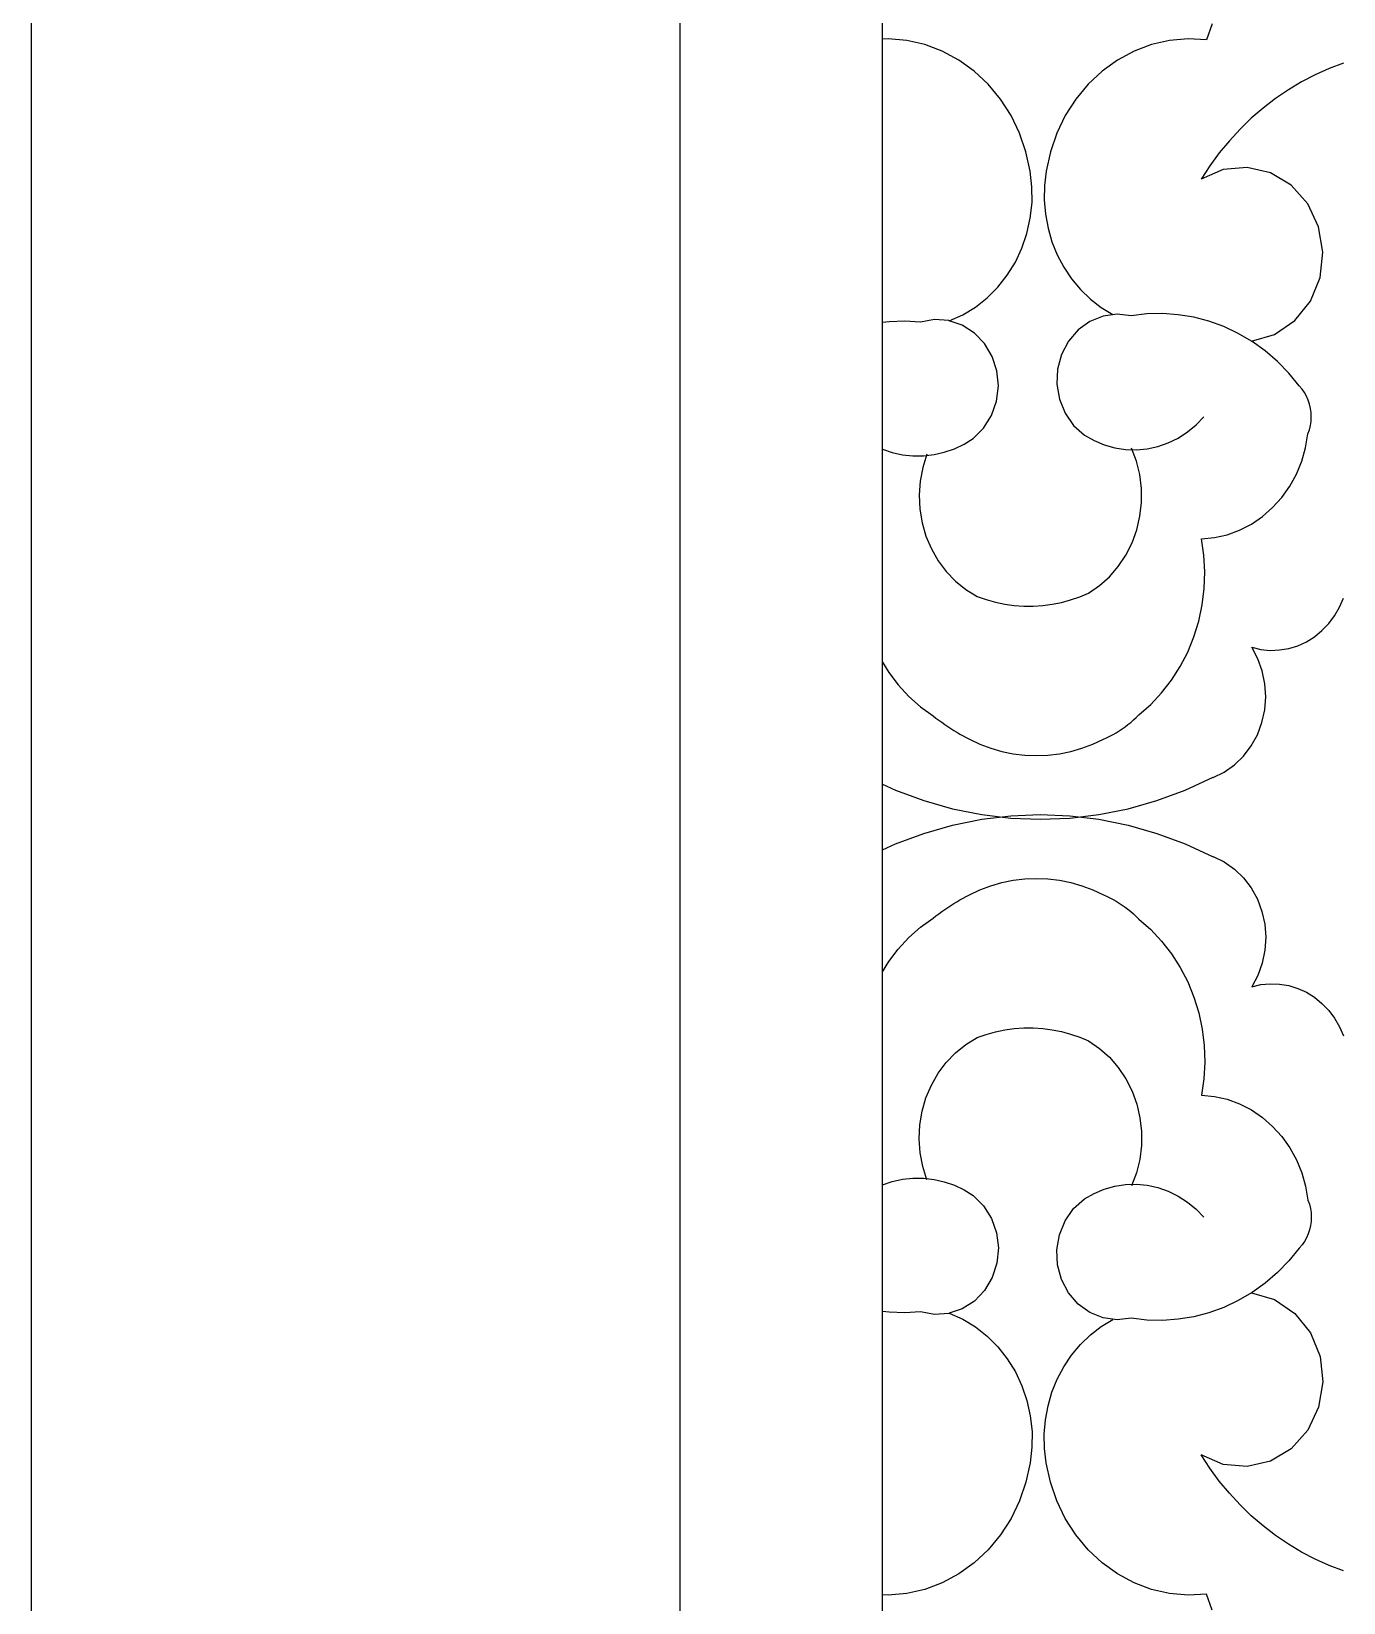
# Model space of a CAD drawing. Extents: x 1188826 to 1909461, y 608442 to 1651179.
# Drawn here: x 1668783.7 to 1668986.1, y 1031143.3 to 1031385.6 of the extents above; entities that cross this region are included whole.
import ezdxf

# ---------------------------------------------------------------- set-up
doc = ezdxf.new("R2010")
doc.units = 0
doc.header["$LTSCALE"] = 1000
doc.header["$MEASUREMENT"] = 0
doc.layers.add('立面线', color=40, linetype='Continuous')

msp = doc.modelspace()

# ---------------------------------------------------------------- linework, layer by layer
at = {"layer": '立面线'}
for p, q in [((1668914.97, 1028443.42), (1668914.97, 1032543.42)), ((1668883.75, 1028413.42), (1668883.75, 1032513.42)), ((1668783.73, 1028413.42), (1668783.73, 1032413.43)), ((1668965.8, 1031386.74), (1668964.93, 1031384.3)), ((1668915.86, 1031384.43), (1668914.97, 1031384.39)), ((1668918.7, 1031384.17), (1668915.86, 1031384.43)), ((1668921.49, 1031383.54), (1668918.7, 1031384.17)), ((1668959.24, 1031384.17), (1668956.45, 1031383.54)), ((1668962.09, 1031384.43), (1668959.24, 1031384.17)), ((1668964.93, 1031384.3), (1668962.09, 1031384.43)), ((1668924.18, 1031382.52), (1668921.49, 1031383.54)), ((1668926.73, 1031381.15), (1668924.18, 1031382.52)), ((1668953.76, 1031382.52), (1668951.21, 1031381.15)), ((1668956.45, 1031383.54), (1668953.76, 1031382.52)), ((1668929.11, 1031379.45), (1668926.73, 1031381.15)), ((1668931.26, 1031377.44), (1668929.11, 1031379.45)), ((1668948.83, 1031379.45), (1668946.68, 1031377.44)), ((1668951.21, 1031381.15), (1668948.83, 1031379.45)), ((1668983.86, 1031379.85), (1668981.7, 1031378.88)), ((1668986.06, 1031380.68), (1668983.86, 1031379.85)), ((1668933.17, 1031375.15), (1668931.26, 1031377.44)), ((1668946.68, 1031377.44), (1668944.77, 1031375.15)), ((1668979.59, 1031377.78), (1668977.55, 1031376.56)), ((1668981.7, 1031378.88), (1668979.59, 1031377.78)), ((1668934.79, 1031372.62), (1668933.17, 1031375.15)), ((1668944.77, 1031375.15), (1668943.15, 1031372.62)), ((1668975.57, 1031375.22), (1668973.67, 1031373.76)), ((1668977.55, 1031376.56), (1668975.57, 1031375.22)), ((1668936.11, 1031369.89), (1668934.79, 1031372.62)), ((1668943.15, 1031372.62), (1668941.84, 1031369.89)), ((1668971.84, 1031372.18), (1668970.1, 1031370.5)), ((1668973.67, 1031373.76), (1668971.84, 1031372.18)), ((1668937.09, 1031367), (1668936.11, 1031369.89)), ((1668941.84, 1031369.89), (1668940.85, 1031367)), ((1668970.1, 1031370.5), (1668968.45, 1031368.71)), ((1668937.73, 1031364.01), (1668937.09, 1031367)), ((1668940.85, 1031367), (1668940.21, 1031364.01)), ((1668968.45, 1031368.71), (1668966.89, 1031366.83)), ((1668965.44, 1031364.85), (1668964.09, 1031362.79)), ((1668966.89, 1031366.83), (1668965.44, 1031364.85)), ((1668971.18, 1031364.61), (1668967.51, 1031364.27)), ((1668974.78, 1031363.78), (1668971.18, 1031364.61)), ((1668938.01, 1031361.6), (1668937.73, 1031364.01)), ((1668940.21, 1031364.01), (1668939.95, 1031361.82)), ((1668967.51, 1031364.27), (1668964.09, 1031362.79)), ((1668977.99, 1031361.85), (1668974.78, 1031363.78)), ((1668938.02, 1031359.18), (1668938.01, 1031361.6)), ((1668939.95, 1031361.82), (1668939.91, 1031359.61)), ((1668980.55, 1031359), (1668977.99, 1031361.85)), ((1668937.76, 1031356.77), (1668938.02, 1031359.18)), ((1668939.91, 1031359.61), (1668940.09, 1031357.41)), ((1668940.09, 1031357.41), (1668940.49, 1031355.24)), ((1668982.22, 1031355.46), (1668980.55, 1031359)), ((1668937.24, 1031354.42), (1668937.76, 1031356.77)), ((1668940.49, 1031355.24), (1668941.1, 1031353.14)), ((1668982.87, 1031351.55), (1668982.22, 1031355.46)), ((1668936.47, 1031352.14), (1668937.24, 1031354.42)), ((1668941.1, 1031353.14), (1668941.92, 1031351.11)), ((1668934.21, 1031347.97), (1668935.46, 1031349.98)), ((1668935.46, 1031349.98), (1668936.47, 1031352.14)), ((1668941.92, 1031351.11), (1668942.93, 1031349.2)), ((1668982.43, 1031347.61), (1668982.87, 1031351.55)), ((1668932.76, 1031346.12), (1668934.21, 1031347.97)), ((1668942.93, 1031349.2), (1668944.13, 1031347.41)), ((1668980.94, 1031343.97), (1668982.43, 1031347.61)), ((1668931.11, 1031344.48), (1668932.76, 1031346.12)), ((1668944.13, 1031347.41), (1668945.51, 1031345.77)), ((1668945.51, 1031345.77), (1668947.03, 1031344.3)), ((1668927.33, 1031341.87), (1668929.29, 1031343.06)), ((1668929.29, 1031343.06), (1668931.11, 1031344.48)), ((1668947.03, 1031344.3), (1668948.7, 1031343.02)), ((1668948.7, 1031343.02), (1668950.48, 1031341.94)), ((1668978.53, 1031340.97), (1668980.94, 1031343.97)), ((1668916, 1031340.81), (1668914.97, 1031340.67)), ((1668918.42, 1031340.89), (1668916, 1031340.81)), ((1668920.84, 1031340.75), (1668918.42, 1031340.89)), ((1668922.99, 1031341.13), (1668920.84, 1031340.75)), ((1668925.17, 1031340.97), (1668922.99, 1031341.13)), ((1668925.26, 1031340.95), (1668925.17, 1031340.97)), ((1668925.26, 1031340.95), (1668927.33, 1031341.87)), ((1668927.25, 1031340.26), (1668925.26, 1031340.95)), ((1668929.13, 1031339.06), (1668927.25, 1031340.26)), ((1668946.93, 1031340.85), (1668945.12, 1031339.54)), ((1668948.97, 1031341.68), (1668946.93, 1031340.85)), ((1668951.14, 1031341.97), (1668948.97, 1031341.68)), ((1668953.31, 1031341.72), (1668951.14, 1031341.97)), ((1668955.71, 1031342), (1668953.31, 1031341.72)), ((1668958.14, 1031342.06), (1668955.71, 1031342)), ((1668960.56, 1031341.89), (1668958.14, 1031342.06)), ((1668962.95, 1031341.5), (1668960.56, 1031341.89)), ((1668965.31, 1031340.88), (1668962.95, 1031341.5)), ((1668967.61, 1031340.05), (1668965.31, 1031340.88)), ((1668975.42, 1031338.85), (1668978.53, 1031340.97)), ((1668930.7, 1031337.43), (1668929.13, 1031339.06)), ((1668943.63, 1031337.81), (1668942.56, 1031335.77)), ((1668945.12, 1031339.54), (1668943.63, 1031337.81)), ((1668969.83, 1031339), (1668967.61, 1031340.05)), ((1668971.87, 1031337.8), (1668969.83, 1031339)), ((1668971.87, 1031337.8), (1668975.42, 1031338.85)), ((1668931.87, 1031335.45), (1668930.7, 1031337.43)), ((1668932.6, 1031333.23), (1668931.87, 1031335.45)), ((1668942.56, 1031335.77), (1668941.95, 1031333.5)), ((1668971.95, 1031337.75), (1668971.87, 1031337.8)), ((1668973.97, 1031336.3), (1668971.95, 1031337.75)), ((1668975.87, 1031334.67), (1668973.97, 1031336.3)), ((1668932.83, 1031330.89), (1668932.6, 1031333.23)), ((1668941.95, 1031333.5), (1668941.84, 1031331.15)), ((1668977.63, 1031332.87), (1668975.87, 1031334.67)), ((1668932.55, 1031328.55), (1668932.83, 1031330.89)), ((1668941.84, 1031331.15), (1668942.24, 1031328.84)), ((1668979.23, 1031330.91), (1668977.63, 1031332.87)), ((1668979.66, 1031330.42), (1668979.23, 1031330.91)), ((1668931.78, 1031326.35), (1668932.55, 1031328.55)), ((1668942.24, 1031328.84), (1668943.12, 1031326.69)), ((1668980.03, 1031329.89), (1668979.66, 1031330.42)), ((1668980.35, 1031329.32), (1668980.03, 1031329.89)), ((1668980.62, 1031328.72), (1668980.35, 1031329.32)), ((1668980.83, 1031328.09), (1668980.62, 1031328.72)), ((1668930.56, 1031324.4), (1668931.78, 1031326.35)), ((1668943.12, 1031326.69), (1668944.44, 1031324.81)), ((1668963.32, 1031324.9), (1668964.52, 1031326.15)), ((1668980.98, 1031327.44), (1668980.83, 1031328.09)), ((1668981.07, 1031326.78), (1668980.98, 1031327.44)), ((1668981.06, 1031325.44), (1668981.09, 1031326.11)), ((1668981.09, 1031326.11), (1668981.07, 1031326.78)), ((1668928.96, 1031322.8), (1668930.56, 1031324.4)), ((1668944.44, 1031324.81), (1668946.12, 1031323.31)), ((1668946.12, 1031323.31), (1668947.6, 1031322.47)), ((1668960.55, 1031322.87), (1668961.99, 1031323.8)), ((1668961.99, 1031323.8), (1668963.32, 1031324.9)), ((1668980.21, 1031321.37), (1668980.57, 1031323.51)), ((1668980.57, 1031323.51), (1668980.79, 1031324.13)), ((1668980.79, 1031324.13), (1668980.95, 1031324.78)), ((1668980.95, 1031324.78), (1668981.06, 1031325.44)), ((1668914.97, 1031321.13), (1668916.44, 1031320.63)), ((1668924.5, 1031320.67), (1668926.05, 1031321.21)), ((1668926.05, 1031321.21), (1668927.54, 1031321.93)), ((1668927.54, 1031321.93), (1668928.96, 1031322.8)), ((1668947.6, 1031322.47), (1668949.17, 1031321.82)), ((1668949.17, 1031321.82), (1668950.79, 1031321.37)), ((1668950.79, 1031321.37), (1668952.44, 1031321.11)), ((1668952.44, 1031321.11), (1668954.12, 1031321.06)), ((1668954.12, 1031319.32), (1668953.38, 1031321.32)), ((1668954.12, 1031321.06), (1668955.79, 1031321.22)), ((1668955.79, 1031321.22), (1668957.43, 1031321.57)), ((1668957.43, 1031321.57), (1668959.02, 1031322.13)), ((1668959.02, 1031322.13), (1668960.55, 1031322.87)), ((1668979.61, 1031319.28), (1668980.21, 1031321.37)), ((1668916.44, 1031320.63), (1668918.04, 1031320.28)), ((1668918.04, 1031320.28), (1668919.66, 1031320.11)), ((1668919.66, 1031320.11), (1668921.29, 1031320.11)), ((1668921.81, 1031320.38), (1668921.17, 1031318.34)), ((1668921.29, 1031320.11), (1668922.91, 1031320.3)), ((1668922.91, 1031320.3), (1668924.5, 1031320.67)), ((1668954.63, 1031317.23), (1668954.12, 1031319.32)), ((1668978.8, 1031317.29), (1668979.61, 1031319.28)), ((1668920.77, 1031316.22), (1668920.62, 1031314.08)), ((1668921.17, 1031318.34), (1668920.77, 1031316.22)), ((1668954.89, 1031315.09), (1668954.63, 1031317.23)), ((1668977.77, 1031315.42), (1668978.8, 1031317.29)), ((1668920.62, 1031314.08), (1668920.73, 1031311.92)), ((1668954.89, 1031312.94), (1668954.89, 1031315.09)), ((1668975.13, 1031312.13), (1668976.54, 1031313.69)), ((1668976.54, 1031313.69), (1668977.77, 1031315.42)), ((1668920.73, 1031311.92), (1668921.08, 1031309.8)), ((1668954.65, 1031310.8), (1668954.89, 1031312.94)), ((1668973.56, 1031310.76), (1668975.13, 1031312.13)), ((1668921.08, 1031309.8), (1668921.67, 1031307.74)), ((1668954.16, 1031308.71), (1668954.65, 1031310.8)), ((1668970.04, 1031308.66), (1668971.86, 1031309.59)), ((1668971.86, 1031309.59), (1668973.56, 1031310.76)), ((1668921.67, 1031307.74), (1668922.5, 1031305.78)), ((1668952.48, 1031304.81), (1668953.44, 1031306.7)), ((1668953.44, 1031306.7), (1668954.16, 1031308.71)), ((1668964.14, 1031307.31), (1668966.15, 1031307.51)), ((1668964.51, 1031304.78), (1668964.14, 1031307.31)), ((1668966.15, 1031307.51), (1668968.12, 1031307.96)), ((1668968.12, 1031307.96), (1668970.04, 1031308.66)), ((1668922.5, 1031305.78), (1668923.55, 1031303.95)), ((1668923.55, 1031303.95), (1668924.8, 1031302.27)), ((1668951.32, 1031303.06), (1668952.48, 1031304.81)), ((1668964.65, 1031302.23), (1668964.51, 1031304.78)), ((1668924.8, 1031302.27), (1668926.24, 1031300.78)), ((1668948.42, 1031300.1), (1668949.96, 1031301.48)), ((1668949.96, 1031301.48), (1668951.32, 1031303.06)), ((1668964.57, 1031299.67), (1668964.65, 1031302.23)), ((1668926.24, 1031300.78), (1668927.84, 1031299.49)), ((1668927.84, 1031299.49), (1668929.58, 1031298.42)), ((1668946.74, 1031298.93), (1668948.42, 1031300.1)), ((1668964.26, 1031297.13), (1668964.57, 1031299.67)), ((1668929.58, 1031298.42), (1668930.97, 1031297.94)), ((1668930.97, 1031297.94), (1668932.39, 1031297.55)), ((1668932.39, 1031297.55), (1668933.83, 1031297.25)), ((1668933.83, 1031297.25), (1668935.28, 1031297.05)), ((1668935.28, 1031297.05), (1668936.74, 1031296.95)), ((1668936.74, 1031296.95), (1668938.21, 1031296.94)), ((1668938.21, 1031296.94), (1668939.67, 1031297.04)), ((1668939.67, 1031297.04), (1668941.12, 1031297.23)), ((1668941.12, 1031297.23), (1668942.56, 1031297.51)), ((1668942.56, 1031297.51), (1668943.98, 1031297.89)), ((1668943.98, 1031297.89), (1668945.38, 1031298.37)), ((1668945.38, 1031298.37), (1668946.74, 1031298.93)), ((1668963.74, 1031294.63), (1668964.26, 1031297.13)), ((1668984.68, 1031295.44), (1668985.45, 1031296.76)), ((1668985.45, 1031296.76), (1668986.06, 1031298.17)), ((1668962.99, 1031292.21), (1668963.74, 1031294.63)), ((1668982.73, 1031293.16), (1668983.77, 1031294.24)), ((1668983.77, 1031294.24), (1668984.68, 1031295.44)), ((1668962.04, 1031289.86), (1668962.99, 1031292.21)), ((1668980.33, 1031291.45), (1668981.58, 1031292.22)), ((1668981.58, 1031292.22), (1668982.73, 1031293.16)), ((1668960.88, 1031287.63), (1668962.04, 1031289.86)), ((1668972.83, 1031288.83), (1668971.9, 1031290.59)), ((1668971.9, 1031290.59), (1668973.31, 1031290.26)), ((1668973.31, 1031290.26), (1668974.74, 1031290.12)), ((1668974.74, 1031290.12), (1668976.19, 1031290.18)), ((1668976.19, 1031290.18), (1668977.61, 1031290.42)), ((1668977.61, 1031290.42), (1668979, 1031290.84)), ((1668979, 1031290.84), (1668980.33, 1031291.45)), ((1668914.97, 1031288.31), (1668915.93, 1031286.73)), ((1668959.53, 1031285.52), (1668960.88, 1031287.63)), ((1668973.52, 1031286.95), (1668972.83, 1031288.83)), ((1668973.93, 1031284.98), (1668973.52, 1031286.95)), ((1668915.93, 1031286.73), (1668917.4, 1031284.78)), ((1668917.4, 1031284.78), (1668919.04, 1031283.01)), ((1668958.01, 1031283.56), (1668959.53, 1031285.52)), ((1668974.06, 1031282.96), (1668973.93, 1031284.98)), ((1668919.04, 1031283.01), (1668920.84, 1031281.42)), ((1668956.32, 1031281.77), (1668958.01, 1031283.56)), ((1668973.9, 1031280.95), (1668974.06, 1031282.96)), ((1668920.84, 1031281.42), (1668922.78, 1031280.03)), ((1668922.78, 1031280.03), (1668923.21, 1031279.68)), ((1668923.21, 1031279.68), (1668923.66, 1031279.34)), ((1668953.67, 1031279.38), (1668954.08, 1031279.76)), ((1668954.08, 1031279.76), (1668954.47, 1031280.16)), ((1668954.47, 1031280.16), (1668956.32, 1031281.77)), ((1668973.47, 1031278.98), (1668973.9, 1031280.95)), ((1668923.66, 1031279.34), (1668924.11, 1031279.02)), ((1668924.11, 1031279.02), (1668924.56, 1031278.69)), ((1668924.56, 1031278.69), (1668925.02, 1031278.38)), ((1668925.02, 1031278.38), (1668925.48, 1031278.08)), ((1668925.48, 1031278.08), (1668925.95, 1031277.78)), ((1668925.95, 1031277.78), (1668926.43, 1031277.49)), ((1668926.43, 1031277.49), (1668926.9, 1031277.21)), ((1668950.51, 1031277.14), (1668950.99, 1031277.41)), ((1668950.99, 1031277.41), (1668951.46, 1031277.7)), ((1668951.46, 1031277.7), (1668951.92, 1031278)), ((1668951.92, 1031278), (1668952.37, 1031278.32)), ((1668952.37, 1031278.32), (1668952.81, 1031278.66)), ((1668952.81, 1031278.66), (1668953.25, 1031279.01)), ((1668953.25, 1031279.01), (1668953.67, 1031279.38)), ((1668972.77, 1031277.11), (1668973.47, 1031278.98)), ((1668926.9, 1031277.21), (1668927.39, 1031276.94)), ((1668927.39, 1031276.94), (1668927.87, 1031276.68)), ((1668927.87, 1031276.68), (1668928.36, 1031276.43)), ((1668928.36, 1031276.43), (1668929.99, 1031275.66)), ((1668929.99, 1031275.66), (1668931.67, 1031275.03)), ((1668931.67, 1031275.03), (1668933.39, 1031274.53)), ((1668943.99, 1031274.53), (1668945.71, 1031275.03)), ((1668945.71, 1031275.03), (1668947.39, 1031275.66)), ((1668947.39, 1031275.66), (1668949.02, 1031276.43)), ((1668949.02, 1031276.43), (1668949.52, 1031276.65)), ((1668949.52, 1031276.65), (1668950.02, 1031276.88)), ((1668950.02, 1031276.88), (1668950.51, 1031277.14)), ((1668970.62, 1031273.81), (1668971.81, 1031275.37)), ((1668971.81, 1031275.37), (1668972.77, 1031277.11)), ((1668933.39, 1031274.53), (1668935.14, 1031274.17)), ((1668935.14, 1031274.17), (1668936.91, 1031273.95)), ((1668936.91, 1031273.95), (1668938.69, 1031273.88)), ((1668938.69, 1031273.88), (1668940.47, 1031273.95)), ((1668940.47, 1031273.95), (1668942.24, 1031274.17)), ((1668942.24, 1031274.17), (1668943.99, 1031274.53)), ((1668967.65, 1031271.35), (1668969.22, 1031272.46)), ((1668969.22, 1031272.46), (1668970.62, 1031273.81)), ((1668961.65, 1031268.58), (1668965.95, 1031270.55)), ((1668965.95, 1031270.51), (1668967.65, 1031271.35)), ((1668914.97, 1031269.49), (1668916.96, 1031268.58)), ((1668916.96, 1031268.58), (1668921.34, 1031266.96)), ((1668957.27, 1031266.96), (1668961.65, 1031268.58)), ((1668921.34, 1031266.96), (1668925.78, 1031265.69)), ((1668925.78, 1031265.69), (1668930.26, 1031264.78)), ((1668948.35, 1031264.78), (1668952.83, 1031265.69)), ((1668952.83, 1031265.69), (1668957.27, 1031266.96)), ((1668921.34, 1031261.88), (1668925.78, 1031263.15)), ((1668925.78, 1031263.15), (1668930.26, 1031264.06)), ((1668930.26, 1031264.78), (1668934.77, 1031264.24)), ((1668930.26, 1031264.06), (1668934.77, 1031264.6)), ((1668934.77, 1031264.6), (1668939.3, 1031264.78)), ((1668934.77, 1031264.24), (1668939.3, 1031264.06)), ((1668939.3, 1031264.78), (1668943.83, 1031264.6)), ((1668939.3, 1031264.06), (1668943.83, 1031264.24)), ((1668943.83, 1031264.24), (1668948.35, 1031264.78)), ((1668943.83, 1031264.6), (1668948.35, 1031264.06)), ((1668948.35, 1031264.06), (1668952.83, 1031263.15)), ((1668952.83, 1031263.15), (1668957.27, 1031261.88)), ((1668916.96, 1031260.26), (1668921.34, 1031261.88)), ((1668957.27, 1031261.88), (1668961.65, 1031260.26)), ((1668914.97, 1031259.35), (1668916.96, 1031260.26)), ((1668961.65, 1031260.26), (1668965.95, 1031258.29)), ((1668965.95, 1031258.33), (1668967.65, 1031257.49)), ((1668967.65, 1031257.49), (1668969.22, 1031256.38)), ((1668969.22, 1031256.38), (1668970.62, 1031255.03)), ((1668928.36, 1031252.41), (1668929.99, 1031253.18)), ((1668929.99, 1031253.18), (1668931.67, 1031253.81)), ((1668931.67, 1031253.81), (1668933.39, 1031254.31)), ((1668933.39, 1031254.31), (1668935.14, 1031254.67)), ((1668935.14, 1031254.67), (1668936.91, 1031254.88)), ((1668936.91, 1031254.88), (1668938.69, 1031254.96)), ((1668938.69, 1031254.96), (1668940.47, 1031254.88)), ((1668940.47, 1031254.88), (1668942.24, 1031254.67)), ((1668942.24, 1031254.67), (1668943.99, 1031254.31)), ((1668943.99, 1031254.31), (1668945.71, 1031253.81)), ((1668945.71, 1031253.81), (1668947.39, 1031253.18)), ((1668947.39, 1031253.18), (1668949.02, 1031252.41)), ((1668970.62, 1031255.03), (1668971.81, 1031253.47)), ((1668971.81, 1031253.47), (1668972.77, 1031251.73)), ((1668925.02, 1031250.46), (1668925.48, 1031250.76)), ((1668925.48, 1031250.76), (1668925.95, 1031251.06)), ((1668925.95, 1031251.06), (1668926.43, 1031251.34)), ((1668926.43, 1031251.34), (1668926.9, 1031251.62)), ((1668926.9, 1031251.62), (1668927.39, 1031251.89)), ((1668927.39, 1031251.89), (1668927.87, 1031252.16)), ((1668927.87, 1031252.16), (1668928.36, 1031252.41)), ((1668949.02, 1031252.41), (1668949.52, 1031252.19)), ((1668949.52, 1031252.19), (1668950.02, 1031251.95)), ((1668950.02, 1031251.95), (1668950.51, 1031251.7)), ((1668950.51, 1031251.7), (1668950.99, 1031251.43)), ((1668950.99, 1031251.43), (1668951.46, 1031251.14)), ((1668951.46, 1031251.14), (1668951.92, 1031250.84)), ((1668951.92, 1031250.84), (1668952.37, 1031250.52)), ((1668972.77, 1031251.73), (1668973.47, 1031249.86)), ((1668920.84, 1031247.42), (1668922.78, 1031248.81)), ((1668922.78, 1031248.81), (1668923.21, 1031249.16)), ((1668923.21, 1031249.16), (1668923.66, 1031249.49)), ((1668923.66, 1031249.49), (1668924.11, 1031249.82)), ((1668924.11, 1031249.82), (1668924.56, 1031250.14)), ((1668924.56, 1031250.14), (1668925.02, 1031250.46)), ((1668952.37, 1031250.52), (1668952.81, 1031250.18)), ((1668952.81, 1031250.18), (1668953.25, 1031249.83)), ((1668953.25, 1031249.83), (1668953.67, 1031249.46)), ((1668953.67, 1031249.46), (1668954.08, 1031249.08)), ((1668954.08, 1031249.08), (1668954.47, 1031248.68)), ((1668954.47, 1031248.68), (1668956.32, 1031247.07)), ((1668973.47, 1031249.86), (1668973.9, 1031247.89)), ((1668917.4, 1031244.06), (1668919.04, 1031245.83)), ((1668919.04, 1031245.83), (1668920.84, 1031247.42)), ((1668956.32, 1031247.07), (1668958.01, 1031245.28)), ((1668973.9, 1031247.89), (1668974.06, 1031245.88)), ((1668974.06, 1031245.88), (1668973.93, 1031243.86)), ((1668915.93, 1031242.11), (1668917.4, 1031244.06)), ((1668958.01, 1031245.28), (1668959.53, 1031243.32)), ((1668959.53, 1031243.32), (1668960.88, 1031241.21)), ((1668973.93, 1031243.86), (1668973.52, 1031241.89)), ((1668914.97, 1031240.53), (1668915.93, 1031242.11)), ((1668960.88, 1031241.21), (1668962.04, 1031238.98)), ((1668973.52, 1031241.89), (1668972.83, 1031240)), ((1668962.04, 1031238.98), (1668962.99, 1031236.63)), ((1668972.83, 1031240), (1668971.9, 1031238.25)), ((1668971.9, 1031238.25), (1668973.31, 1031238.58)), ((1668973.31, 1031238.58), (1668974.74, 1031238.71)), ((1668974.74, 1031238.71), (1668976.19, 1031238.66)), ((1668976.19, 1031238.66), (1668977.61, 1031238.42)), ((1668962.99, 1031236.63), (1668963.74, 1031234.2)), ((1668977.61, 1031238.42), (1668979, 1031237.99)), ((1668979, 1031237.99), (1668980.33, 1031237.39)), ((1668980.33, 1031237.39), (1668981.58, 1031236.61)), ((1668981.58, 1031236.61), (1668982.73, 1031235.68)), ((1668963.74, 1031234.2), (1668964.26, 1031231.71)), ((1668982.73, 1031235.68), (1668983.77, 1031234.6)), ((1668983.77, 1031234.6), (1668984.68, 1031233.4)), ((1668930.97, 1031230.9), (1668932.39, 1031231.29)), ((1668932.39, 1031231.29), (1668933.83, 1031231.59)), ((1668933.83, 1031231.59), (1668935.28, 1031231.79)), ((1668935.28, 1031231.79), (1668936.74, 1031231.89)), ((1668936.74, 1031231.89), (1668938.21, 1031231.89)), ((1668938.21, 1031231.89), (1668939.67, 1031231.8)), ((1668939.67, 1031231.8), (1668941.12, 1031231.61)), ((1668941.12, 1031231.61), (1668942.56, 1031231.33)), ((1668942.56, 1031231.33), (1668943.98, 1031230.95)), ((1668964.26, 1031231.71), (1668964.57, 1031229.17)), ((1668984.68, 1031233.4), (1668985.45, 1031232.08)), ((1668985.45, 1031232.08), (1668986.06, 1031230.67)), ((1668926.24, 1031228.06), (1668927.84, 1031229.35)), ((1668927.84, 1031229.35), (1668929.58, 1031230.41)), ((1668929.58, 1031230.41), (1668930.97, 1031230.9)), ((1668943.98, 1031230.95), (1668945.38, 1031230.47)), ((1668945.38, 1031230.47), (1668946.74, 1031229.9)), ((1668946.74, 1031229.9), (1668948.42, 1031228.74)), ((1668964.57, 1031229.17), (1668964.65, 1031226.61)), ((1668923.55, 1031224.89), (1668924.8, 1031226.57)), ((1668924.8, 1031226.57), (1668926.24, 1031228.06)), ((1668948.42, 1031228.74), (1668949.96, 1031227.36)), ((1668949.96, 1031227.36), (1668951.32, 1031225.78)), ((1668964.65, 1031226.61), (1668964.51, 1031224.06)), ((1668922.5, 1031223.06), (1668923.55, 1031224.89)), ((1668951.32, 1031225.78), (1668952.48, 1031224.03)), ((1668952.48, 1031224.03), (1668953.44, 1031222.14)), ((1668964.51, 1031224.06), (1668964.14, 1031221.53)), ((1668921.67, 1031221.09), (1668922.5, 1031223.06)), ((1668953.44, 1031222.14), (1668954.16, 1031220.13)), ((1668964.14, 1031221.53), (1668966.15, 1031221.33)), ((1668921.08, 1031219.04), (1668921.67, 1031221.09)), ((1668954.16, 1031220.13), (1668954.65, 1031218.04)), ((1668966.15, 1031221.33), (1668968.12, 1031220.88)), ((1668968.12, 1031220.88), (1668970.04, 1031220.18)), ((1668970.04, 1031220.18), (1668971.86, 1031219.24)), ((1668971.86, 1031219.24), (1668973.56, 1031218.08)), ((1668920.62, 1031214.76), (1668920.73, 1031216.92)), ((1668920.73, 1031216.92), (1668921.08, 1031219.04)), ((1668954.65, 1031218.04), (1668954.89, 1031215.9)), ((1668973.56, 1031218.08), (1668975.13, 1031216.71)), ((1668975.13, 1031216.71), (1668976.54, 1031215.15)), ((1668920.77, 1031212.61), (1668920.62, 1031214.76)), ((1668954.89, 1031215.9), (1668954.89, 1031213.74)), ((1668976.54, 1031215.15), (1668977.77, 1031213.42)), ((1668921.17, 1031210.5), (1668920.77, 1031212.61)), ((1668954.89, 1031213.74), (1668954.63, 1031211.61)), ((1668977.77, 1031213.42), (1668978.8, 1031211.54)), ((1668921.81, 1031208.46), (1668921.17, 1031210.5)), ((1668954.12, 1031209.52), (1668953.38, 1031207.52)), ((1668954.63, 1031211.61), (1668954.12, 1031209.52)), ((1668978.8, 1031211.54), (1668979.61, 1031209.55)), ((1668979.61, 1031209.55), (1668980.21, 1031207.47)), ((1668914.97, 1031207.71), (1668916.44, 1031208.21)), ((1668916.44, 1031208.21), (1668918.04, 1031208.56)), ((1668918.04, 1031208.56), (1668919.66, 1031208.73)), ((1668919.66, 1031208.73), (1668921.29, 1031208.72)), ((1668921.29, 1031208.72), (1668922.91, 1031208.53)), ((1668922.91, 1031208.53), (1668924.5, 1031208.17)), ((1668924.5, 1031208.17), (1668926.05, 1031207.62)), ((1668926.05, 1031207.62), (1668927.54, 1031206.91)), ((1668947.6, 1031206.36), (1668949.17, 1031207.02)), ((1668949.17, 1031207.02), (1668950.79, 1031207.47)), ((1668950.79, 1031207.47), (1668952.44, 1031207.73)), ((1668952.44, 1031207.73), (1668954.12, 1031207.78)), ((1668954.12, 1031207.78), (1668955.79, 1031207.62)), ((1668955.79, 1031207.62), (1668957.43, 1031207.27)), ((1668957.43, 1031207.27), (1668959.02, 1031206.71)), ((1668980.21, 1031207.47), (1668980.57, 1031205.33)), ((1668927.54, 1031206.91), (1668928.96, 1031206.04)), ((1668928.96, 1031206.04), (1668930.56, 1031204.44)), ((1668944.44, 1031204.03), (1668946.12, 1031205.53)), ((1668946.12, 1031205.53), (1668947.6, 1031206.36)), ((1668959.02, 1031206.71), (1668960.55, 1031205.96)), ((1668960.55, 1031205.96), (1668961.99, 1031205.04)), ((1668961.99, 1031205.04), (1668963.32, 1031203.94)), ((1668980.57, 1031205.33), (1668980.79, 1031204.7)), ((1668980.79, 1031204.7), (1668980.95, 1031204.06)), ((1668930.56, 1031204.44), (1668931.78, 1031202.49)), ((1668931.78, 1031202.49), (1668932.55, 1031200.29)), ((1668942.24, 1031200), (1668943.12, 1031202.15)), ((1668943.12, 1031202.15), (1668944.44, 1031204.03)), ((1668963.32, 1031203.94), (1668964.52, 1031202.69)), ((1668980.95, 1031204.06), (1668981.06, 1031203.4)), ((1668981.06, 1031203.4), (1668981.09, 1031202.73)), ((1668981.09, 1031202.73), (1668981.07, 1031202.06)), ((1668932.55, 1031200.29), (1668932.83, 1031197.95)), ((1668941.84, 1031197.68), (1668942.24, 1031200)), ((1668980.62, 1031200.12), (1668980.35, 1031199.52)), ((1668980.83, 1031200.75), (1668980.62, 1031200.12)), ((1668980.98, 1031201.4), (1668980.83, 1031200.75)), ((1668981.07, 1031202.06), (1668980.98, 1031201.4)), ((1668932.83, 1031197.95), (1668932.6, 1031195.61)), ((1668941.95, 1031195.33), (1668941.84, 1031197.68)), ((1668979.23, 1031197.93), (1668977.63, 1031195.97)), ((1668979.66, 1031198.42), (1668979.23, 1031197.93)), ((1668980.03, 1031198.95), (1668979.66, 1031198.42)), ((1668980.35, 1031199.52), (1668980.03, 1031198.95)), ((1668932.6, 1031195.61), (1668931.87, 1031193.39)), ((1668942.56, 1031193.07), (1668941.95, 1031195.33)), ((1668977.63, 1031195.97), (1668975.87, 1031194.17)), ((1668931.87, 1031193.39), (1668930.7, 1031191.41)), ((1668943.63, 1031191.02), (1668942.56, 1031193.07)), ((1668973.97, 1031192.54), (1668971.95, 1031191.09)), ((1668975.87, 1031194.17), (1668973.97, 1031192.54)), ((1668930.7, 1031191.41), (1668929.13, 1031189.77)), ((1668945.12, 1031189.3), (1668943.63, 1031191.02)), ((1668971.87, 1031191.04), (1668969.83, 1031189.84)), ((1668971.95, 1031191.09), (1668971.87, 1031191.04)), ((1668971.87, 1031191.04), (1668975.42, 1031189.99)), ((1668916, 1031188.03), (1668914.97, 1031188.16)), ((1668918.42, 1031187.94), (1668916, 1031188.03)), ((1668920.84, 1031188.09), (1668918.42, 1031187.94)), ((1668922.99, 1031187.71), (1668920.84, 1031188.09)), ((1668925.17, 1031187.87), (1668922.99, 1031187.71)), ((1668925.26, 1031187.89), (1668925.17, 1031187.87)), ((1668927.25, 1031188.57), (1668925.26, 1031187.89)), ((1668925.26, 1031187.89), (1668927.33, 1031186.97)), ((1668929.13, 1031189.77), (1668927.25, 1031188.57)), ((1668946.93, 1031187.99), (1668945.12, 1031189.3)), ((1668948.97, 1031187.16), (1668946.93, 1031187.99)), ((1668965.31, 1031187.96), (1668962.95, 1031187.34)), ((1668967.61, 1031188.79), (1668965.31, 1031187.96)), ((1668969.83, 1031189.84), (1668967.61, 1031188.79)), ((1668975.42, 1031189.99), (1668978.53, 1031187.87)), ((1668978.53, 1031187.87), (1668980.94, 1031184.87)), ((1668927.33, 1031186.97), (1668929.29, 1031185.78)), ((1668929.29, 1031185.78), (1668931.11, 1031184.36)), ((1668947.03, 1031184.54), (1668948.7, 1031185.82)), ((1668948.7, 1031185.82), (1668950.48, 1031186.9)), ((1668951.14, 1031186.87), (1668948.97, 1031187.16)), ((1668953.31, 1031187.12), (1668951.14, 1031186.87)), ((1668955.71, 1031186.83), (1668953.31, 1031187.12)), ((1668958.14, 1031186.78), (1668955.71, 1031186.83)), ((1668960.56, 1031186.95), (1668958.14, 1031186.78)), ((1668962.95, 1031187.34), (1668960.56, 1031186.95)), ((1668931.11, 1031184.36), (1668932.76, 1031182.71)), ((1668944.13, 1031181.43), (1668945.51, 1031183.07)), ((1668945.51, 1031183.07), (1668947.03, 1031184.54)), ((1668980.94, 1031184.87), (1668982.43, 1031181.23)), ((1668932.76, 1031182.71), (1668934.21, 1031180.87)), ((1668934.21, 1031180.87), (1668935.46, 1031178.86)), ((1668942.93, 1031179.64), (1668944.13, 1031181.43)), ((1668982.43, 1031181.23), (1668982.87, 1031177.29)), ((1668935.46, 1031178.86), (1668936.47, 1031176.7)), ((1668941.92, 1031177.73), (1668942.93, 1031179.64)), ((1668936.47, 1031176.7), (1668937.24, 1031174.42)), ((1668940.49, 1031173.6), (1668941.1, 1031175.7)), ((1668941.1, 1031175.7), (1668941.92, 1031177.73)), ((1668982.87, 1031177.29), (1668982.22, 1031173.38)), ((1668937.24, 1031174.42), (1668937.76, 1031172.06)), ((1668940.09, 1031171.43), (1668940.49, 1031173.6)), ((1668982.22, 1031173.38), (1668980.55, 1031169.84)), ((1668937.76, 1031172.06), (1668938.02, 1031169.66)), ((1668939.91, 1031169.23), (1668940.09, 1031171.43)), ((1668938.02, 1031169.66), (1668938.01, 1031167.24)), ((1668939.95, 1031167.02), (1668939.91, 1031169.23)), ((1668980.55, 1031169.84), (1668977.99, 1031166.99)), ((1668938.01, 1031167.24), (1668937.73, 1031164.83)), ((1668940.21, 1031164.83), (1668939.95, 1031167.02)), ((1668965.44, 1031163.99), (1668964.09, 1031166.04)), ((1668967.51, 1031164.57), (1668964.09, 1031166.04)), ((1668977.99, 1031166.99), (1668974.78, 1031165.06)), ((1668937.73, 1031164.83), (1668937.09, 1031161.84)), ((1668940.85, 1031161.84), (1668940.21, 1031164.83)), ((1668966.89, 1031162.01), (1668965.44, 1031163.99)), ((1668971.18, 1031164.23), (1668967.51, 1031164.57)), ((1668974.78, 1031165.06), (1668971.18, 1031164.23)), ((1668937.09, 1031161.84), (1668936.11, 1031158.95)), ((1668941.84, 1031158.95), (1668940.85, 1031161.84)), ((1668968.45, 1031160.13), (1668966.89, 1031162.01)), ((1668936.11, 1031158.95), (1668934.79, 1031156.22)), ((1668943.15, 1031156.22), (1668941.84, 1031158.95)), ((1668970.1, 1031158.34), (1668968.45, 1031160.13)), ((1668934.79, 1031156.22), (1668933.17, 1031153.69)), ((1668944.77, 1031153.69), (1668943.15, 1031156.22)), ((1668971.84, 1031156.66), (1668970.1, 1031158.34)), ((1668973.67, 1031155.08), (1668971.84, 1031156.66)), ((1668933.17, 1031153.69), (1668931.26, 1031151.4)), ((1668946.68, 1031151.4), (1668944.77, 1031153.69)), ((1668975.57, 1031153.62), (1668973.67, 1031155.08)), ((1668931.26, 1031151.4), (1668929.11, 1031149.39)), ((1668948.83, 1031149.39), (1668946.68, 1031151.4)), ((1668977.55, 1031152.28), (1668975.57, 1031153.62)), ((1668979.59, 1031151.05), (1668977.55, 1031152.28)), ((1668929.11, 1031149.39), (1668926.73, 1031147.68)), ((1668951.21, 1031147.68), (1668948.83, 1031149.39)), ((1668981.7, 1031149.96), (1668979.59, 1031151.05)), ((1668983.86, 1031148.99), (1668981.7, 1031149.96)), ((1668986.06, 1031148.16), (1668983.86, 1031148.99)), ((1668926.73, 1031147.68), (1668924.18, 1031146.31)), ((1668953.76, 1031146.31), (1668951.21, 1031147.68)), ((1668915.86, 1031144.41), (1668914.97, 1031144.45)), ((1668918.7, 1031144.66), (1668915.86, 1031144.41)), ((1668921.49, 1031145.3), (1668918.7, 1031144.66)), ((1668924.18, 1031146.31), (1668921.49, 1031145.3)), ((1668956.45, 1031145.3), (1668953.76, 1031146.31)), ((1668959.24, 1031144.66), (1668956.45, 1031145.3)), ((1668962.09, 1031144.41), (1668959.24, 1031144.66)), ((1668964.93, 1031144.54), (1668962.09, 1031144.41)), ((1668965.8, 1031142.1), (1668964.93, 1031144.54))]:
    msp.add_line(p, q, dxfattribs=at)

doc.saveas('drawing.dxf')
